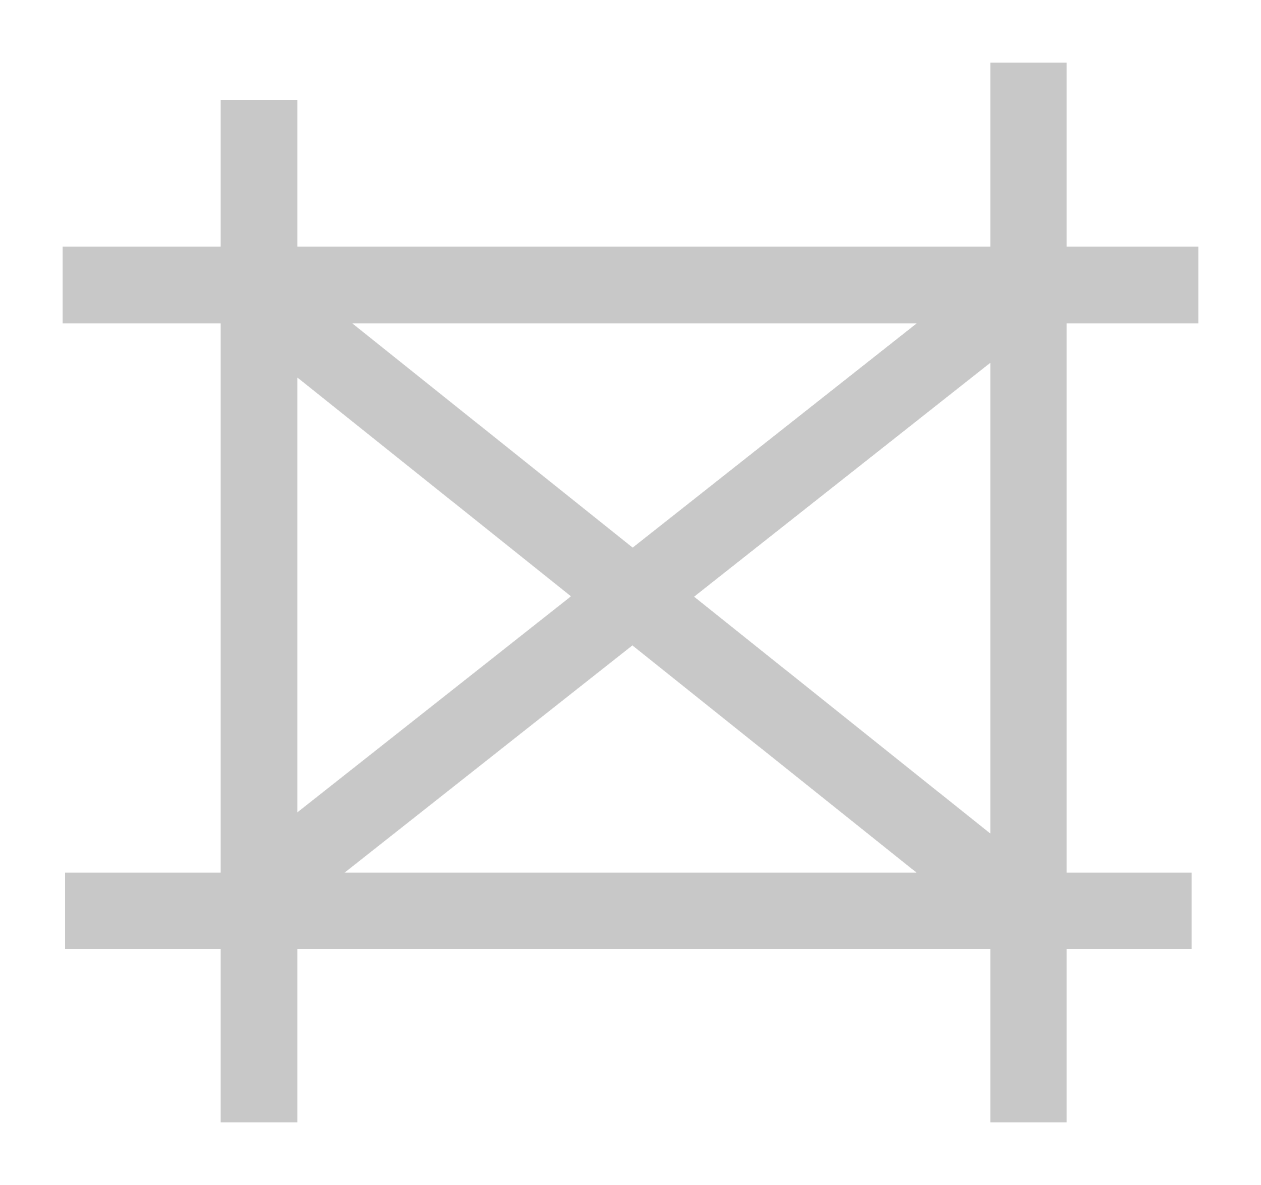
# Model space of a CAD drawing. Extents: x -0.18 to 4.57, y -0.23 to 4.22.
import ezdxf

# ---------------------------------------------------------------- set-up
doc = ezdxf.new("R2010")
doc.units = 0
doc.header["$MEASUREMENT"] = 0
doc.layers.get('0').update_dxf_attribs({"linetype": 'CONTINUOUS'})

msp = doc.modelspace()

# ---------------------------------------------------------------- linework, layer by layer
at = {"const_width": 0.3}
for points in [[(3.7569, 4.0687), (3.7569, -0.0825)], [(0.7423, 3.9218), (0.7423, -0.0825)], [(-0.0277, 3.197), (4.4229, 3.197)], [(3.6468, 3.1149), (0.7477, 0.8267)], [(0.7984, 3.1022), (3.8435, 0.6683)], [(-0.0176, 0.7462), (4.3963, 0.7462)]]:
    msp.add_lwpolyline(points, dxfattribs=at)

doc.saveas('drawing.dxf')
